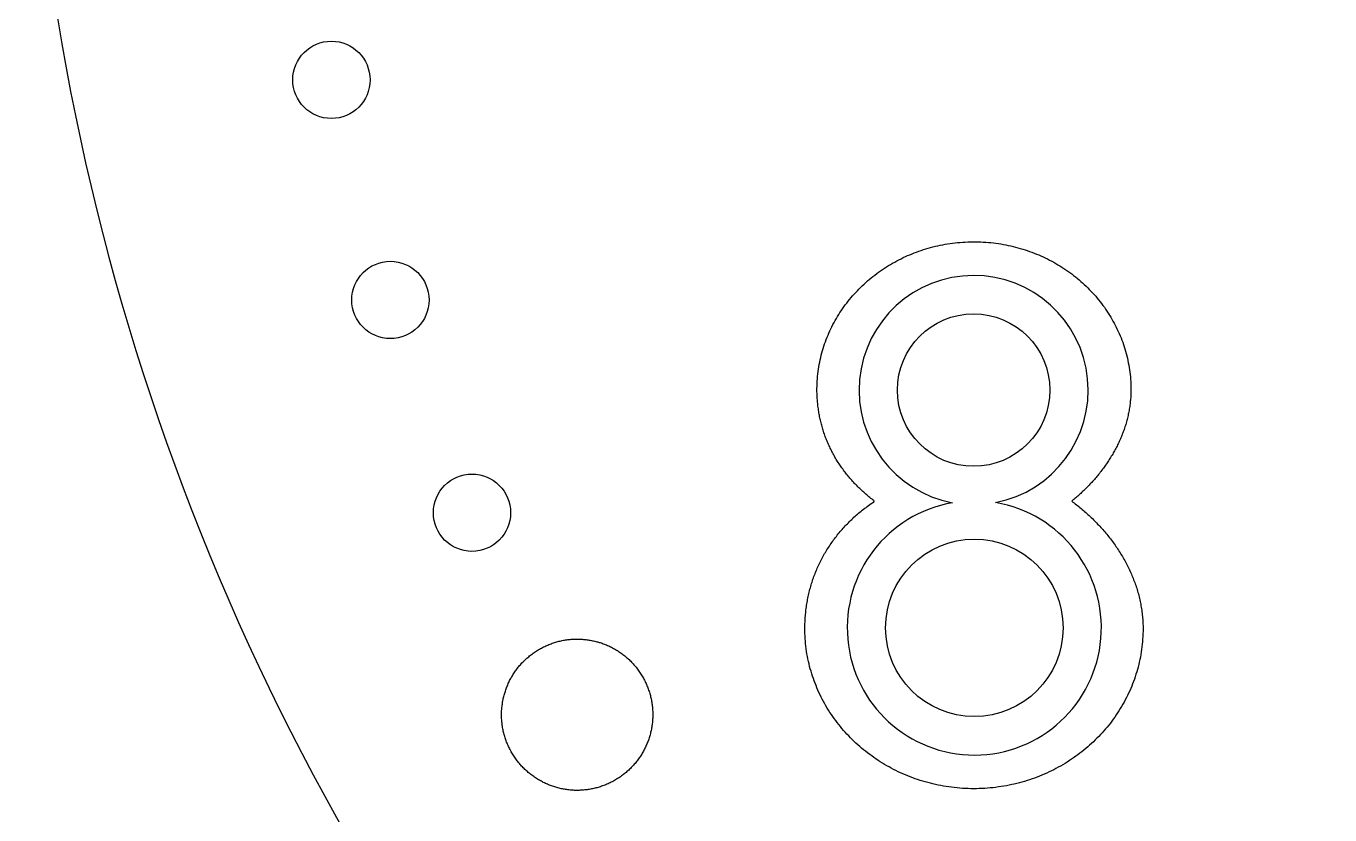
# Model space of a CAD drawing. Extents: x 0.2 to 12, y 0.1 to 9.6.
# Drawn here: x 4.174 to 6.283, y 2.446 to 3.721 of the extents above; entities that cross this region are included whole.
import ezdxf

# ---------------------------------------------------------------- set-up
doc = ezdxf.new("R2010")
doc.units = 0
doc.layers.get('0').update_dxf_attribs({"color": 3, "linetype": 'CONTINUOUS'})
doc.layers.add('ENGRAVE', color=6, linetype='CONTINUOUS')

msp = doc.modelspace()

# ---------------------------------------------------------------- linework, layer by layer
msp.add_lwpolyline([(10.1758, 1.0143, 3.52937), (6.0454, 1.0143, -0.260301)], format="xyb")
msp.add_lwpolyline([(5.8359, 2.5189), (5.8322, 2.517), (5.8284, 2.5152), (5.8246, 2.5134), (5.8207, 2.5117), (5.8168, 2.51), (5.8129, 2.5084), (5.809, 2.5069), (5.805, 2.5054), (5.801, 2.504), (5.7969, 2.5026), (5.7929, 2.5013), (5.7888, 2.5), (5.7846, 2.4988), (5.7805, 2.4977), (5.7763, 2.4966), (5.7721, 2.4956), (5.7679, 2.4947), (5.7636, 2.4938), (5.7594, 2.4929), (5.7551, 2.4922), (5.7507, 2.4915), (5.7464, 2.4909), (5.742, 2.4903), (5.7376, 2.4898), (5.7332, 2.4894), (5.7288, 2.489), (5.7243, 2.4887), (5.7198, 2.4885), (5.7154, 2.4883), (5.7109, 2.4882), (5.7063, 2.4882), (5.7018, 2.4882), (5.6973, 2.4883), (5.6928, 2.4885), (5.6884, 2.4887), (5.6839, 2.4891), (5.6795, 2.4895), (5.6751, 2.4899), (5.6707, 2.4904), (5.6663, 2.491), (5.662, 2.4917), (5.6577, 2.4924), (5.6534, 2.4931), (5.6491, 2.494), (5.6449, 2.4949), (5.6406, 2.4959), (5.6364, 2.4969), (5.6323, 2.498), (5.6281, 2.4991), (5.624, 2.5003), (5.6199, 2.5016), (5.6158, 2.5029), (5.6118, 2.5043), (5.6078, 2.5058), (5.6038, 2.5073), (5.5999, 2.5088), (5.596, 2.5104), (5.5921, 2.5121), (5.5883, 2.5139), (5.5845, 2.5156), (5.5807, 2.5175), (5.5769, 2.5194), (5.5732, 2.5213), (5.5696, 2.5233), (5.5659, 2.5253), (5.5623, 2.5274), (5.5587, 2.5296), (5.5552, 2.5318), (5.5517, 2.534), (5.5483, 2.5363), (5.5449, 2.5387), (5.5415, 2.5411), (5.5382, 2.5435), (5.5349, 2.546), (5.5316, 2.5486), (5.5284, 2.5511), (5.5252, 2.5538), (5.5221, 2.5564), (5.519, 2.5592), (5.516, 2.5619), (5.513, 2.5647), (5.5101, 2.5676), (5.5072, 2.5705), (5.5043, 2.5734), (5.5015, 2.5764), (5.4988, 2.5794), (5.4961, 2.5824), (5.4934, 2.5855), (5.4908, 2.5887), (5.4882, 2.5918), (5.4857, 2.595), (5.4833, 2.5983), (5.4809, 2.6016), (5.4785, 2.6049), (5.4762, 2.6082), (5.474, 2.6116), (5.4718, 2.615), (5.4696, 2.6185), (5.4675, 2.622), (5.4655, 2.6255), (5.4635, 2.6291), (5.4616, 2.6327), (5.4598, 2.6363), (5.458, 2.6399), (5.4562, 2.6436), (5.4546, 2.6473), (5.4529, 2.651), (5.4514, 2.6548), (5.4499, 2.6586), (5.4484, 2.6624), (5.4471, 2.6663), (5.4457, 2.6701), (5.4445, 2.674), (5.4433, 2.678), (5.4422, 2.6819), (5.4411, 2.6859), (5.4401, 2.6899), (5.4392, 2.6939), (5.4383, 2.698), (5.4375, 2.702), (5.4368, 2.7061), (5.4362, 2.7102), (5.4356, 2.7143), (5.435, 2.7185), (5.4346, 2.7227), (5.4342, 2.7268), (5.4339, 2.731), (5.4337, 2.7353), (5.4335, 2.7395), (5.4334, 2.7437), (5.4334, 2.7476), (5.4334, 2.7501), (5.4335, 2.7526), (5.4335, 2.7551), (5.4336, 2.7576), (5.4337, 2.76), (5.4339, 2.7625), (5.434, 2.765), (5.4342, 2.7674), (5.4344, 2.7699), (5.4347, 2.7723), (5.4349, 2.7748), (5.4352, 2.7772), (5.4355, 2.7796), (5.4358, 2.7821), (5.4362, 2.7845), (5.4366, 2.7869), (5.437, 2.7893), (5.4374, 2.7917), (5.4378, 2.7941), (5.4383, 2.7965), (5.4388, 2.7988), (5.4393, 2.8012), (5.4399, 2.8036), (5.4404, 2.8059), (5.441, 2.8083), (5.4416, 2.8106), (5.4423, 2.8129), (5.4429, 2.8152), (5.4436, 2.8176), (5.4443, 2.8199), (5.445, 2.8221), (5.4458, 2.8244), (5.4465, 2.8267), (5.4473, 2.829), (5.4481, 2.8312), (5.449, 2.8335), (5.4498, 2.8357), (5.4507, 2.838), (5.4516, 2.8402), (5.4526, 2.8424), (5.4535, 2.8446), (5.4545, 2.8468), (5.4555, 2.849), (5.4565, 2.8511), (5.4575, 2.8533), (5.4586, 2.8555), (5.4597, 2.8576), (5.4608, 2.8597), (5.4619, 2.8619), (5.463, 2.864), (5.4642, 2.8661), (5.4654, 2.8682), (5.4666, 2.8702), (5.4678, 2.8723), (5.4691, 2.8744), (5.4704, 2.8764), (5.4717, 2.8784), (5.473, 2.8805), (5.4743, 2.8825), (5.4757, 2.8845), (5.4771, 2.8865), (5.4785, 2.8884), (5.4799, 2.8904), (5.4814, 2.8923), (5.4828, 2.8943), (5.4843, 2.8962), (5.4858, 2.8981), (5.4874, 2.9), (5.4889, 2.9019), (5.4905, 2.9038), (5.4921, 2.9057), (5.4937, 2.9075), (5.4953, 2.9093), (5.497, 2.9112), (5.4986, 2.913), (5.5003, 2.9148), (5.5021, 2.9165), (5.5038, 2.9183), (5.5056, 2.9201), (5.5073, 2.9218), (5.5091, 2.9235), (5.5109, 2.9252), (5.5128, 2.927), (5.5146, 2.9286), (5.5165, 2.9303), (5.5184, 2.932), (5.5203, 2.9336), (5.5223, 2.9352), (5.5242, 2.9368), (5.5262, 2.9384), (5.5282, 2.94), (5.5302, 2.9416), (5.5323, 2.9431), (5.5343, 2.9447), (5.5364, 2.9462), (5.5385, 2.9477), (5.5406, 2.9492), (5.5427, 2.9506), (5.5449, 2.9521), (5.5456, 2.9535), (5.5438, 2.9548), (5.5421, 2.9562), (5.5403, 2.9575), (5.5386, 2.9589), (5.5369, 2.9603), (5.5353, 2.9617), (5.5336, 2.9631), (5.5319, 2.9645), (5.5303, 2.9659), (5.5287, 2.9674), (5.5271, 2.9688), (5.5255, 2.9703), (5.5239, 2.9718), (5.5224, 2.9733), (5.5208, 2.9747), (5.5193, 2.9762), (5.5178, 2.9778), (5.5163, 2.9793), (5.5148, 2.9808), (5.5133, 2.9824), (5.5119, 2.9839), (5.5105, 2.9855), (5.5091, 2.9871), (5.5077, 2.9887), (5.5063, 2.9903), (5.5049, 2.9919), (5.5036, 2.9935), (5.5022, 2.9951), (5.5009, 2.9968), (5.4996, 2.9984), (5.4983, 3.0001), (5.497, 3.0017), (5.4958, 3.0034), (5.4946, 3.0051), (5.4933, 3.0068), (5.4921, 3.0085), (5.491, 3.0102), (5.4898, 3.012), (5.4886, 3.0137), (5.4875, 3.0154), (5.4864, 3.0172), (5.4853, 3.019), (5.4842, 3.0207), (5.4831, 3.0225), (5.4821, 3.0243), (5.4811, 3.0261), (5.4801, 3.0279), (5.4791, 3.0297), (5.4781, 3.0315), (5.4771, 3.0334), (5.4762, 3.0352), (5.4753, 3.0371), (5.4744, 3.0389), (5.4735, 3.0408), (5.4726, 3.0427), (5.4718, 3.0445), (5.4709, 3.0464), (5.4701, 3.0483), (5.4693, 3.0502), (5.4685, 3.0521), (5.4678, 3.0541), (5.467, 3.056), (5.4663, 3.0579), (5.4656, 3.0599), (5.4649, 3.0618), (5.4642, 3.0638), (5.4636, 3.0658), (5.463, 3.0677), (5.4623, 3.0697), (5.4618, 3.0717), (5.4612, 3.0737), (5.4606, 3.0757), (5.4601, 3.0777), (5.4596, 3.0797), (5.4591, 3.0817), (5.4586, 3.0838), (5.4581, 3.0858), (5.4577, 3.0879), (5.4573, 3.0899), (5.4569, 3.092), (5.4565, 3.094), (5.4561, 3.0961), (5.4558, 3.0982), (5.4555, 3.1003), (5.4552, 3.1024), (5.4549, 3.1044), (5.4546, 3.1066), (5.4544, 3.1087), (5.4541, 3.1108), (5.4539, 3.1129), (5.4538, 3.115), (5.4536, 3.1171), (5.4535, 3.1193), (5.4533, 3.1214), (5.4532, 3.1236), (5.4531, 3.1257), (5.4531, 3.1279), (5.453, 3.13), (5.453, 3.1322), (5.453, 3.1353), (5.4531, 3.1392), (5.4532, 3.1432), (5.4534, 3.1471), (5.4537, 3.151), (5.454, 3.1549), (5.4544, 3.1588), (5.4549, 3.1627), (5.4554, 3.1665), (5.456, 3.1703), (5.4567, 3.1741), (5.4574, 3.1779), (5.4582, 3.1817), (5.4591, 3.1854), (5.46, 3.1891), (5.4609, 3.1928), (5.462, 3.1965), (5.463, 3.2001), (5.4642, 3.2037), (5.4654, 3.2073), (5.4667, 3.2109), (5.468, 3.2144), (5.4694, 3.218), (5.4708, 3.2215), (5.4723, 3.2249), (5.4739, 3.2284), (5.4755, 3.2318), (5.4771, 3.2352), (5.4788, 3.2385), (5.4806, 3.2418), (5.4824, 3.2451), (5.4843, 3.2484), (5.4862, 3.2516), (5.4882, 3.2548), (5.4902, 3.258), (5.4923, 3.2611), (5.4944, 3.2642), (5.4966, 3.2673), (5.4988, 3.2704), (5.5011, 3.2734), (5.5034, 3.2763), (5.5058, 3.2793), (5.5082, 3.2822), (5.5106, 3.285), (5.5131, 3.2878), (5.5157, 3.2906), (5.5183, 3.2934), (5.5209, 3.2961), (5.5236, 3.2988), (5.5263, 3.3014), (5.5291, 3.304), (5.5319, 3.3066), (5.5347, 3.3091), (5.5376, 3.3115), (5.5406, 3.314), (5.5435, 3.3164), (5.5465, 3.3187), (5.5496, 3.321), (5.5527, 3.3233), (5.5558, 3.3255), (5.559, 3.3277), (5.5621, 3.3298), (5.5654, 3.3319), (5.5687, 3.3339), (5.572, 3.3359), (5.5753, 3.3378), (5.5787, 3.3397), (5.5821, 3.3416), (5.5855, 3.3434), (5.589, 3.3451), (5.5925, 3.3468), (5.596, 3.3485), (5.5996, 3.3501), (5.6031, 3.3516), (5.6068, 3.3531), (5.6104, 3.3546), (5.6141, 3.3559), (5.6178, 3.3573), (5.6215, 3.3586), (5.6253, 3.3598), (5.6291, 3.361), (5.6329, 3.3621), (5.6367, 3.3632), (5.6406, 3.3642), (5.6445, 3.3652), (5.6484, 3.3661), (5.6523, 3.3669), (5.6563, 3.3677), (5.6603, 3.3684), (5.6643, 3.3691), (5.6683, 3.3697), (5.6723, 3.3702), (5.6764, 3.3707), (5.6805, 3.3712), (5.6846, 3.3715), (5.6887, 3.3718), (5.6928, 3.3721), (5.697, 3.3723), (5.7011, 3.3724), (5.7053, 3.3724), (5.7095, 3.3724), (5.7137, 3.3724), (5.7179, 3.3722), (5.722, 3.372), (5.7261, 3.3718), (5.7303, 3.3714), (5.7344, 3.3711), (5.7384, 3.3706), (5.7425, 3.3701), (5.7465, 3.3695), (5.7505, 3.3689), (5.7545, 3.3682), (5.7585, 3.3675), (5.7625, 3.3667), (5.7664, 3.3658), (5.7703, 3.3649), (5.7742, 3.364), (5.778, 3.3629), (5.7819, 3.3618), (5.7857, 3.3607), (5.7895, 3.3595), (5.7932, 3.3583), (5.7969, 3.357), (5.8006, 3.3556), (5.8043, 3.3542), (5.8079, 3.3527), (5.8116, 3.3512), (5.8151, 3.3497), (5.8187, 3.3481), (5.8222, 3.3464), (5.8257, 3.3447), (5.8292, 3.3429), (5.8326, 3.3411), (5.836, 3.3393), (5.8394, 3.3373), (5.8427, 3.3354), (5.846, 3.3334), (5.8492, 3.3313), (5.8525, 3.3293), (5.8556, 3.3271), (5.8588, 3.3249), (5.8619, 3.3227), (5.865, 3.3204), (5.868, 3.3181), (5.871, 3.3158), (5.874, 3.3134), (5.8769, 3.3109), (5.8798, 3.3084), (5.8826, 3.3059), (5.8854, 3.3034), (5.8882, 3.3007), (5.8909, 3.2981), (5.8935, 3.2954), (5.8962, 3.2927), (5.8988, 3.2899), (5.9013, 3.2871), (5.9038, 3.2843), (5.9062, 3.2814), (5.9086, 3.2785), (5.911, 3.2756), (5.9133, 3.2726), (5.9156, 3.2696), (5.9178, 3.2665), (5.9199, 3.2635), (5.922, 3.2604), (5.9241, 3.2572), (5.9261, 3.254), (5.9281, 3.2508), (5.93, 3.2476), (5.9318, 3.2443), (5.9337, 3.241), (5.9354, 3.2377), (5.9371, 3.2343), (5.9387, 3.2309), (5.9403, 3.2275), (5.9419, 3.2241), (5.9434, 3.2206), (5.9448, 3.2171), (5.9461, 3.2136), (5.9475, 3.21), (5.9487, 3.2064), (5.9499, 3.2028), (5.951, 3.1992), (5.9521, 3.1956), (5.9531, 3.1919), (5.9541, 3.1882), (5.955, 3.1845), (5.9558, 3.1807), (5.9566, 3.177), (5.9573, 3.1732), (5.9579, 3.1694), (5.9585, 3.1655), (5.959, 3.1617), (5.9595, 3.1578), (5.9599, 3.154), (5.9602, 3.1501), (5.9604, 3.1461), (5.9606, 3.1422), (5.9607, 3.1383), (5.9608, 3.1343), (5.9608, 3.1317), (5.9607, 3.1295), (5.9607, 3.1273), (5.9606, 3.1252), (5.9605, 3.123), (5.9604, 3.1209), (5.9602, 3.1187), (5.96, 3.1166), (5.9598, 3.1145), (5.9596, 3.1124), (5.9594, 3.1102), (5.9591, 3.1081), (5.9588, 3.106), (5.9585, 3.1039), (5.9581, 3.1018), (5.9578, 3.0997), (5.9574, 3.0977), (5.957, 3.0956), (5.9566, 3.0935), (5.9561, 3.0915), (5.9557, 3.0894), (5.9551, 3.0874), (5.9546, 3.0853), (5.9541, 3.0833), (5.9535, 3.0812), (5.953, 3.0792), (5.9524, 3.0772), (5.9518, 3.0752), (5.9511, 3.0732), (5.9505, 3.0712), (5.9498, 3.0692), (5.9491, 3.0672), (5.9484, 3.0653), (5.9476, 3.0633), (5.9469, 3.0613), (5.9461, 3.0594), (5.9453, 3.0574), (5.9445, 3.0555), (5.9437, 3.0536), (5.9428, 3.0517), (5.942, 3.0498), (5.9411, 3.0479), (5.9402, 3.046), (5.9392, 3.0441), (5.9383, 3.0422), (5.9374, 3.0403), (5.9364, 3.0384), (5.9354, 3.0366), (5.9344, 3.0347), (5.9334, 3.0329), (5.9323, 3.0311), (5.9313, 3.0293), (5.9302, 3.0274), (5.9291, 3.0256), (5.928, 3.0238), (5.9269, 3.0221), (5.9258, 3.0203), (5.9246, 3.0185), (5.9235, 3.0168), (5.9223, 3.015), (5.9211, 3.0133), (5.9199, 3.0115), (5.9187, 3.0098), (5.9175, 3.0081), (5.9162, 3.0064), (5.915, 3.0047), (5.9137, 3.003), (5.9124, 3.0013), (5.9111, 2.9997), (5.9098, 2.998), (5.9085, 2.9964), (5.9071, 2.9947), (5.9058, 2.9931), (5.9044, 2.9915), (5.903, 2.9899), (5.9017, 2.9883), (5.9003, 2.9867), (5.8989, 2.9851), (5.8974, 2.9835), (5.896, 2.982), (5.8946, 2.9804), (5.8931, 2.9789), (5.8917, 2.9774), (5.8902, 2.9759), (5.8887, 2.9744), (5.8872, 2.9729), (5.8857, 2.9714), (5.8842, 2.9699), (5.8827, 2.9685), (5.8811, 2.967), (5.8796, 2.9656), (5.878, 2.9642), (5.8765, 2.9627), (5.8749, 2.9613), (5.8733, 2.96), (5.8717, 2.9586), (5.8701, 2.9572), (5.8685, 2.9558), (5.8669, 2.9545), (5.8653, 2.9532), (5.8668, 2.9517), (5.8688, 2.9503), (5.8707, 2.9488), (5.8726, 2.9473), (5.8745, 2.9458), (5.8764, 2.9443), (5.8783, 2.9427), (5.8802, 2.9412), (5.8821, 2.9396), (5.8839, 2.938), (5.8858, 2.9364), (5.8876, 2.9348), (5.8895, 2.9332), (5.8913, 2.9315), (5.8931, 2.9299), (5.8949, 2.9282), (5.8966, 2.9265), (5.8984, 2.9248), (5.9002, 2.9231), (5.9019, 2.9214), (5.9036, 2.9196), (5.9053, 2.9179), (5.907, 2.9161), (5.9087, 2.9143), (5.9104, 2.9125), (5.9121, 2.9107), (5.9137, 2.9089), (5.9153, 2.907), (5.9169, 2.9052), (5.9186, 2.9033), (5.9201, 2.9014), (5.9217, 2.8996), (5.9233, 2.8976), (5.9248, 2.8957), (5.9263, 2.8938), (5.9278, 2.8919), (5.9293, 2.8899), (5.9308, 2.8879), (5.9322, 2.886), (5.9337, 2.884), (5.9351, 2.882), (5.9365, 2.88), (5.9379, 2.8779), (5.9392, 2.8759), (5.9406, 2.8738), (5.9419, 2.8718), (5.9432, 2.8697), (5.9445, 2.8676), (5.9458, 2.8655), (5.9471, 2.8634), (5.9483, 2.8613), (5.9495, 2.8592), (5.9507, 2.8571), (5.9519, 2.8549), (5.953, 2.8528), (5.9542, 2.8506), (5.9553, 2.8484), (5.9564, 2.8462), (5.9574, 2.844), (5.9585, 2.8418), (5.9595, 2.8396), (5.9605, 2.8374), (5.9615, 2.8352), (5.9625, 2.8329), (5.9634, 2.8307), (5.9643, 2.8284), (5.9652, 2.8261), (5.9661, 2.8239), (5.9669, 2.8216), (5.9678, 2.8193), (5.9686, 2.817), (5.9693, 2.8147), (5.9701, 2.8123), (5.9708, 2.81), (5.9715, 2.8077), (5.9722, 2.8053), (5.9728, 2.803), (5.9735, 2.8006), (5.9741, 2.7982), (5.9746, 2.7959), (5.9752, 2.7935), (5.9757, 2.7911), (5.9762, 2.7887), (5.9767, 2.7863), (5.9771, 2.7839), (5.9775, 2.7815), (5.9779, 2.779), (5.9783, 2.7766), (5.9786, 2.7742), (5.9789, 2.7717), (5.9792, 2.7693), (5.9795, 2.7668), (5.9797, 2.7644), (5.9799, 2.7619), (5.98, 2.7594), (5.9802, 2.7569), (5.9803, 2.7544), (5.9804, 2.7519), (5.9804, 2.7495), (5.9804, 2.747), (5.9804, 2.7427), (5.9803, 2.7384), (5.9801, 2.7342), (5.9798, 2.73), (5.9795, 2.7258), (5.9791, 2.7216), (5.9786, 2.7174), (5.9781, 2.7133), (5.9775, 2.7092), (5.9768, 2.7051), (5.9761, 2.701), (5.9753, 2.6969), (5.9744, 2.6929), (5.9734, 2.6889), (5.9724, 2.6849), (5.9714, 2.6809), (5.9702, 2.677), (5.969, 2.6731), (5.9677, 2.6692), (5.9664, 2.6653), (5.965, 2.6615), (5.9636, 2.6576), (5.9621, 2.6539), (5.9605, 2.6501), (5.9588, 2.6464), (5.9571, 2.6427), (5.9554, 2.639), (5.9536, 2.6354), (5.9517, 2.6318), (5.9498, 2.6282), (5.9478, 2.6246), (5.9457, 2.6211), (5.9436, 2.6176), (5.9415, 2.6142), (5.9393, 2.6108), (5.937, 2.6074), (5.9347, 2.604), (5.9323, 2.6007), (5.9299, 2.5975), (5.9275, 2.5942), (5.9249, 2.591), (5.9224, 2.5879), (5.9197, 2.5848), (5.9171, 2.5817), (5.9144, 2.5786), (5.9116, 2.5756), (5.9088, 2.5727), (5.9059, 2.5697), (5.903, 2.5669), (5.9, 2.564), (5.897, 2.5612), (5.894, 2.5585), (5.8909, 2.5558), (5.8878, 2.5531), (5.8846, 2.5505), (5.8814, 2.5479), (5.8781, 2.5454), (5.8748, 2.5429), (5.8715, 2.5405), (5.8681, 2.5381), (5.8647, 2.5358), (5.8612, 2.5335), (5.8577, 2.5312), (5.8542, 2.5291), (5.8506, 2.5269), (5.847, 2.5248), (5.8433, 2.5228), (5.8396, 2.5208)], close=True)
msp.add_polyline3d([(5.0039, 2.7137, 0), (5.0056, 2.7147, 0), (5.0073, 2.7156, 0), (5.009, 2.7165, 0), (5.0107, 2.7174, 0), (5.0125, 2.7182, 0), (5.0142, 2.719, 0), (5.0159, 2.7198, 0), (5.0177, 2.7205, 0), (5.0194, 2.7213, 0), (5.0212, 2.722, 0), (5.023, 2.7226, 0), (5.0248, 2.7233, 0), (5.0265, 2.7239, 0), (5.0283, 2.7245, 0), (5.0301, 2.725, 0), (5.0319, 2.7255, 0), (5.0337, 2.726, 0), (5.0355, 2.7265, 0), (5.0373, 2.7269, 0), (5.0391, 2.7273, 0), (5.0409, 2.7277, 0), (5.0428, 2.7281, 0), (5.0446, 2.7284, 0), (5.0464, 2.7287, 0), (5.0482, 2.7289, 0), (5.05, 2.7292, 0), (5.0519, 2.7294, 0), (5.0537, 2.7296, 0), (5.0555, 2.7297, 0), (5.0573, 2.7299, 0), (5.0592, 2.73, 0), (5.061, 2.73, 0), (5.0628, 2.7301, 0), (5.0646, 2.7301, 0), (5.0665, 2.7301, 0), (5.0683, 2.73, 0), (5.0701, 2.73, 0), (5.0719, 2.7299, 0), (5.0737, 2.7298, 0), (5.0755, 2.7296, 0), (5.0773, 2.7295, 0), (5.0791, 2.7293, 0), (5.0809, 2.729, 0), (5.0827, 2.7288, 0), (5.0845, 2.7285, 0), (5.0863, 2.7282, 0), (5.0881, 2.7279, 0), (5.0899, 2.7275, 0), (5.0916, 2.7271, 0), (5.0934, 2.7267, 0), (5.0952, 2.7263, 0), (5.0969, 2.7258, 0), (5.0987, 2.7254, 0), (5.1004, 2.7248, 0), (5.1021, 2.7243, 0), (5.1038, 2.7238, 0), (5.1056, 2.7232, 0), (5.1073, 2.7226, 0), (5.109, 2.7219, 0), (5.1106, 2.7213, 0), (5.1123, 2.7206, 0), (5.114, 2.7199, 0), (5.1157, 2.7191, 0), (5.1173, 2.7184, 0), (5.1189, 2.7176, 0), (5.1206, 2.7168, 0), (5.1222, 2.7159, 0), (5.1238, 2.7151, 0), (5.1254, 2.7142, 0), (5.1269, 2.7133, 0), (5.1285, 2.7123, 0), (5.1301, 2.7114, 0), (5.1316, 2.7104, 0), (5.1331, 2.7094, 0), (5.1347, 2.7084, 0), (5.1362, 2.7073, 0), (5.1376, 2.7062, 0), (5.1391, 2.7051, 0), (5.1406, 2.704, 0), (5.142, 2.7029, 0), (5.1434, 2.7017, 0), (5.1448, 2.7005, 0), (5.1462, 2.6993, 0), (5.1476, 2.698, 0), (5.149, 2.6968, 0), (5.1503, 2.6955, 0), (5.1516, 2.6942, 0), (5.1529, 2.6929, 0), (5.1542, 2.6915, 0), (5.1555, 2.6901, 0), (5.1568, 2.6887, 0), (5.158, 2.6873, 0), (5.1592, 2.6859, 0), (5.1604, 2.6844, 0), (5.1616, 2.6829, 0), (5.1627, 2.6814, 0), (5.1639, 2.6799, 0), (5.165, 2.6783, 0), (5.1661, 2.6767, 0), (5.1671, 2.6751, 0), (5.1682, 2.6735, 0), (5.1692, 2.6719, 0), (5.1702, 2.6702, 0), (5.1712, 2.6685, 0), (5.1722, 2.6668, 0), (5.1731, 2.6651, 0), (5.174, 2.6634, 0), (5.1748, 2.6617, 0), (5.1757, 2.6599, 0), (5.1765, 2.6582, 0), (5.1773, 2.6564, 0), (5.178, 2.6547, 0), (5.1787, 2.6529, 0), (5.1794, 2.6512, 0), (5.1801, 2.6494, 0), (5.1807, 2.6476, 0), (5.1813, 2.6458, 0), (5.1819, 2.6441, 0), (5.1824, 2.6423, 0), (5.1829, 2.6405, 0), (5.1834, 2.6387, 0), (5.1839, 2.6369, 0), (5.1843, 2.6351, 0), (5.1847, 2.6332, 0), (5.1851, 2.6314, 0), (5.1854, 2.6296, 0), (5.1857, 2.6278, 0), (5.186, 2.626, 0), (5.1863, 2.6241, 0), (5.1865, 2.6223, 0), (5.1867, 2.6205, 0), (5.1869, 2.6187, 0), (5.187, 2.6169, 0), (5.1871, 2.615, 0), (5.1872, 2.6132, 0), (5.1873, 2.6114, 0), (5.1873, 2.6096, 0), (5.1874, 2.6077, 0), (5.1873, 2.6059, 0), (5.1873, 2.6041, 0), (5.1872, 2.6023, 0), (5.1871, 2.6005, 0), (5.187, 2.5986, 0), (5.1869, 2.5968, 0), (5.1867, 2.595, 0), (5.1865, 2.5932, 0), (5.1862, 2.5914, 0), (5.186, 2.5896, 0), (5.1857, 2.5878, 0), (5.1854, 2.5861, 0), (5.1851, 2.5843, 0), (5.1847, 2.5825, 0), (5.1843, 2.5807, 0), (5.1839, 2.579, 0), (5.1835, 2.5772, 0), (5.183, 2.5755, 0), (5.1825, 2.5737, 0), (5.182, 2.572, 0), (5.1814, 2.5703, 0), (5.1809, 2.5685, 0), (5.1803, 2.5668, 0), (5.1797, 2.5651, 0), (5.179, 2.5634, 0), (5.1784, 2.5618, 0), (5.1777, 2.5601, 0), (5.1769, 2.5584, 0), (5.1762, 2.5568, 0), (5.1754, 2.5551, 0), (5.1746, 2.5535, 0), (5.1738, 2.5519, 0), (5.173, 2.5502, 0), (5.1721, 2.5486, 0), (5.1712, 2.5471, 0), (5.1703, 2.5455, 0), (5.1694, 2.5439, 0), (5.1684, 2.5424, 0), (5.1674, 2.5408, 0), (5.1664, 2.5393, 0), (5.1654, 2.5378, 0), (5.1643, 2.5363, 0), (5.1632, 2.5348, 0), (5.1621, 2.5333, 0), (5.161, 2.5319, 0), (5.1598, 2.5305, 0), (5.1587, 2.529, 0), (5.1575, 2.5276, 0), (5.1562, 2.5262, 0), (5.155, 2.5249, 0), (5.1537, 2.5235, 0), (5.1524, 2.5222, 0), (5.1511, 2.5209, 0), (5.1498, 2.5196, 0), (5.1484, 2.5183, 0), (5.147, 2.517, 0), (5.1456, 2.5158, 0), (5.1442, 2.5145, 0), (5.1428, 2.5133, 0), (5.1413, 2.5121, 0), (5.1398, 2.511, 0), (5.1383, 2.5098, 0), (5.1367, 2.5087, 0), (5.1352, 2.5076, 0), (5.1336, 2.5065, 0), (5.132, 2.5054, 0), (5.1304, 2.5044, 0), (5.1287, 2.5033, 0), (5.127, 2.5023, 0), (5.1253, 2.5014, 0), (5.1236, 2.5004, 0), (5.1219, 2.4995, 0), (5.1202, 2.4986, 0), (5.1185, 2.4978, 0), (5.1168, 2.4969, 0), (5.115, 2.4961, 0), (5.1133, 2.4954, 0), (5.1115, 2.4946, 0), (5.1098, 2.4939, 0), (5.108, 2.4932, 0), (5.1062, 2.4926, 0), (5.1044, 2.492, 0), (5.1027, 2.4914, 0), (5.1009, 2.4908, 0), (5.0991, 2.4903, 0), (5.0973, 2.4898, 0), (5.0955, 2.4893, 0), (5.0937, 2.4888, 0), (5.0919, 2.4884, 0), (5.09, 2.488, 0), (5.0882, 2.4877, 0), (5.0864, 2.4873, 0), (5.0846, 2.487, 0), (5.0828, 2.4867, 0), (5.081, 2.4865, 0), (5.0791, 2.4863, 0), (5.0773, 2.4861, 0), (5.0755, 2.4859, 0), (5.0737, 2.4858, 0), (5.0718, 2.4856, 0), (5.07, 2.4856, 0), (5.0682, 2.4855, 0), (5.0664, 2.4855, 0), (5.0645, 2.4855, 0), (5.0627, 2.4855, 0), (5.0609, 2.4855, 0), (5.0591, 2.4856, 0), (5.0573, 2.4857, 0), (5.0555, 2.4858, 0), (5.0536, 2.486, 0), (5.0518, 2.4862, 0), (5.05, 2.4864, 0), (5.0482, 2.4866, 0), (5.0464, 2.4869, 0), (5.0447, 2.4872, 0), (5.0429, 2.4875, 0), (5.0411, 2.4878, 0), (5.0393, 2.4882, 0), (5.0376, 2.4886, 0), (5.0358, 2.489, 0), (5.034, 2.4895, 0), (5.0323, 2.4899, 0), (5.0306, 2.4904, 0), (5.0288, 2.491, 0), (5.0271, 2.4915, 0), (5.0254, 2.4921, 0), (5.0237, 2.4927, 0), (5.022, 2.4933, 0), (5.0203, 2.494, 0), (5.0186, 2.4946, 0), (5.0169, 2.4953, 0), (5.0153, 2.4961, 0), (5.0136, 2.4968, 0), (5.012, 2.4976, 0), (5.0103, 2.4984, 0), (5.0087, 2.4992, 0), (5.0071, 2.5001, 0), (5.0055, 2.5009, 0), (5.0039, 2.5018, 0), (5.0023, 2.5027, 0), (5.0008, 2.5037, 0), (4.9992, 2.5047, 0), (4.9977, 2.5057, 0), (4.9962, 2.5067, 0), (4.9947, 2.5077, 0), (4.9932, 2.5088, 0), (4.9917, 2.5099, 0), (4.9902, 2.511, 0), (4.9888, 2.5121, 0), (4.9874, 2.5133, 0), (4.9859, 2.5145, 0), (4.9845, 2.5157, 0), (4.9832, 2.5169, 0), (4.9818, 2.5181, 0), (4.9804, 2.5194, 0), (4.9791, 2.5207, 0), (4.9778, 2.522, 0), (4.9765, 2.5234, 0), (4.9752, 2.5247, 0), (4.9739, 2.5261, 0), (4.9727, 2.5275, 0), (4.9715, 2.529, 0), (4.9703, 2.5304, 0), (4.9691, 2.5319, 0), (4.9679, 2.5334, 0), (4.9668, 2.5349, 0), (4.9657, 2.5365, 0), (4.9646, 2.538, 0), (4.9635, 2.5396, 0), (4.9624, 2.5412, 0), (4.9614, 2.5429, 0), (4.9604, 2.5445, 0), (4.9594, 2.5462, 0), (4.9584, 2.5479, 0), (4.9575, 2.5496, 0), (4.9565, 2.5513, 0), (4.9557, 2.553, 0), (4.9548, 2.5548, 0), (4.954, 2.5565, 0), (4.9532, 2.5582, 0), (4.9524, 2.56, 0), (4.9517, 2.5617, 0), (4.951, 2.5635, 0), (4.9503, 2.5653, 0), (4.9497, 2.567, 0), (4.9491, 2.5688, 0), (4.9485, 2.5706, 0), (4.9479, 2.5724, 0), (4.9474, 2.5742, 0), (4.9469, 2.576, 0), (4.9464, 2.5778, 0), (4.946, 2.5796, 0), (4.9456, 2.5814, 0), (4.9452, 2.5832, 0), (4.9448, 2.585, 0), (4.9445, 2.5869, 0), (4.9442, 2.5887, 0), (4.9439, 2.5905, 0), (4.9437, 2.5923, 0), (4.9435, 2.5941, 0), (4.9433, 2.596, 0), (4.9431, 2.5978, 0), (4.943, 2.5996, 0), (4.9429, 2.6014, 0), (4.9428, 2.6033, 0), (4.9427, 2.6051, 0), (4.9427, 2.6069, 0), (4.9427, 2.6087, 0), (4.9428, 2.6106, 0), (4.9428, 2.6124, 0), (4.9429, 2.6142, 0), (4.943, 2.616, 0), (4.9431, 2.6178, 0), (4.9433, 2.6196, 0), (4.9435, 2.6214, 0), (4.9437, 2.6232, 0), (4.944, 2.625, 0), (4.9442, 2.6268, 0), (4.9445, 2.6286, 0), (4.9448, 2.6304, 0), (4.9452, 2.6322, 0), (4.9456, 2.6339, 0), (4.946, 2.6357, 0), (4.9464, 2.6375, 0), (4.9468, 2.6392, 0), (4.9473, 2.641, 0), (4.9478, 2.6427, 0), (4.9484, 2.6444, 0), (4.9489, 2.6461, 0), (4.9495, 2.6479, 0), (4.9501, 2.6496, 0), (4.9507, 2.6513, 0), (4.9514, 2.653, 0), (4.9521, 2.6546, 0), (4.9528, 2.6563, 0), (4.9535, 2.658, 0), (4.9543, 2.6596, 0), (4.955, 2.6613, 0), (4.9558, 2.6629, 0), (4.9567, 2.6645, 0), (4.9575, 2.6661, 0), (4.9584, 2.6677, 0), (4.9593, 2.6693, 0), (4.9602, 2.6709, 0), (4.9612, 2.6724, 0), (4.9622, 2.674, 0), (4.9632, 2.6755, 0), (4.9642, 2.677, 0), (4.9652, 2.6785, 0), (4.9663, 2.68, 0), (4.9674, 2.6815, 0), (4.9685, 2.6829, 0), (4.9697, 2.6844, 0), (4.9708, 2.6858, 0), (4.972, 2.6872, 0), (4.9732, 2.6886, 0), (4.9745, 2.69, 0), (4.9757, 2.6914, 0), (4.977, 2.6927, 0), (4.9783, 2.694, 0), (4.9796, 2.6953, 0), (4.981, 2.6966, 0), (4.9824, 2.6979, 0), (4.9837, 2.6992, 0), (4.9852, 2.7004, 0), (4.9866, 2.7016, 0), (4.9881, 2.7028, 0), (4.9895, 2.704, 0), (4.9911, 2.7052, 0), (4.9926, 2.7063, 0), (4.9941, 2.7074, 0), (4.9957, 2.7085, 0), (4.9973, 2.7096, 0), (4.9989, 2.7107, 0), (5.0006, 2.7117, 0), (5.0022, 2.7127, 0), (5.0039, 2.7137, 0)])
for centre, radius in [((4.6675, 3.6343), 0.0625), ((4.7629, 3.2784), 0.0625), ((5.7064, 3.1327), 0.1233), ((4.8949, 2.9344), 0.0625), ((5.7075, 2.7482), 0.1435)]:
    msp.add_circle(centre, radius)
at = {"layer": 'ENGRAVE'}
msp.add_lwpolyline([(5.6721, 2.9506, 11.727513), (5.7417, 2.9508, 10.554214)], format="xyb", close=True, dxfattribs=at)

doc.saveas('drawing.dxf')
